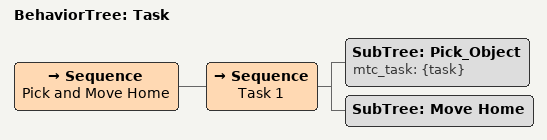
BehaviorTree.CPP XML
<?xml version="1.0" encoding="UTF-8"?>
<root BTCPP_format="4">
  <BehaviorTree ID="Task">
    <Sequence name="Pick and Move Home">
      <Sequence name="Task 1">
        <SubTree ID="Pick_Object" mtc_task="{task}"/>
        <SubTree ID="Move Home"/>
      </Sequence>
    </Sequence>
  </BehaviorTree>
</root>
